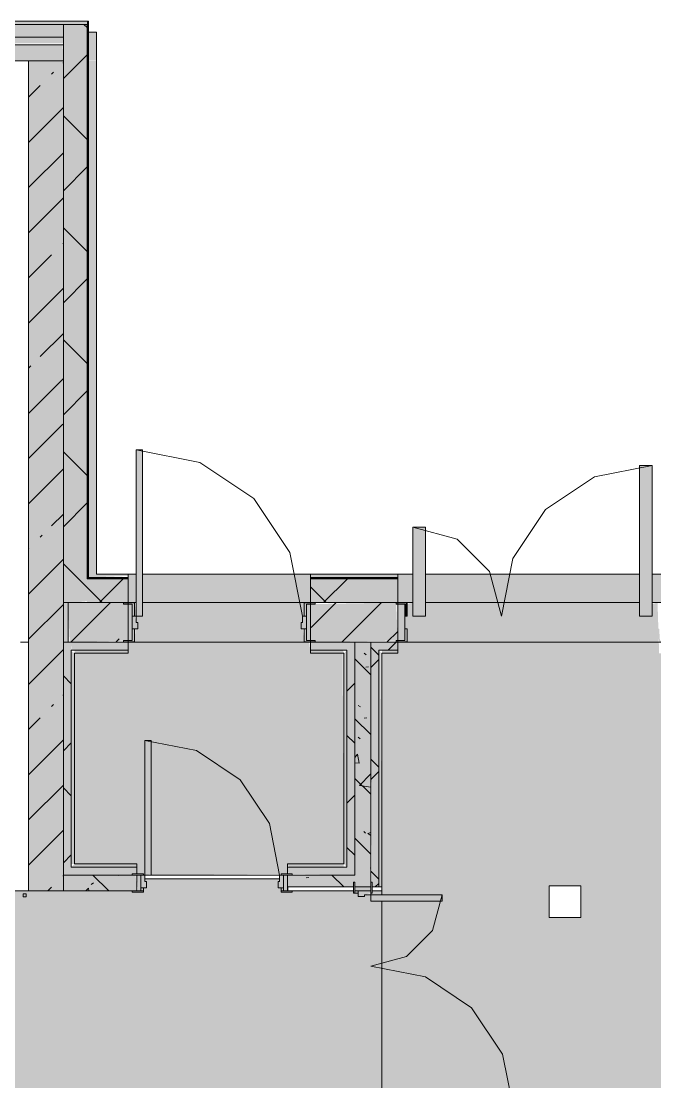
# Model space of a CAD drawing. Header units: millimetres. Extents: x -3817 to 677485, y -22715 to 103890.
# Drawn here: x -481.9 to -450.4, y -19441.2 to -19388.5 of the extents above; entities that cross this region are included whole.
import ezdxf

# ---------------------------------------------------------------- set-up
doc = ezdxf.new("R2010")
doc.units = ezdxf.units.MM
doc.layers.add('PDF _Геометрия', color=7, linetype='Continuous', true_color=0x1d1d1d)
doc.layers.add('PDF _Сплошная заливка', color=7, linetype='Continuous', true_color=0xffffff)

msp = doc.modelspace()

# ---------------------------------------------------------------- hatches: boundary and pattern name
at = {"layer": 'PDF _Сплошная заливка', "transparency": 33554559}
h = msp.add_hatch(color=256, dxfattribs=at)
h.paths.add_polyline_path([(-479.791, -19388.684), (-478.61, -19388.684), (-478.61, -19388.526), (-516.168, -19388.526), (-516.168, -19388.684), (-480.3, -19388.684)], flags=0)
h.paths.add_polyline_path([(-570.306, -19388.684), (-564.198, -19388.684), (-564.198, -19388.526), (-574.748, -19388.526), (-574.748, -19388.684)], flags=0)
h.paths.add_polyline_path([(-540.576, -19388.684), (-540.576, -19388.526), (-547.663, -19388.526), (-547.663, -19388.684), (-545.759, -19388.684)], flags=0)
h.paths.add_polyline_path([(-620.668, -19388.684), (-620.668, -19388.605), (-620.668, -19388.542), (-627.896, -19388.526), (-627.896, -19388.684), (-627.582, -19388.684)], flags=0)
h.paths.add_polyline_path([(-611.217, -19388.684), (-591.283, -19388.684), (-591.283, -19388.526), (-611.755, -19388.605), (-611.755, -19388.684), (-611.503, -19388.684)], flags=0)
h.paths.add_polyline_path([(-701.122, -19388.684), (-694.468, -19388.684), (-694.468, -19388.526), (-701.122, -19388.526)], flags=0)
h.paths.add_polyline_path([(-676.359, -19388.684), (-668.052, -19388.684), (-668.052, -19388.526), (-676.359, -19388.526)], flags=0)
h.paths.add_polyline_path([(-724.743, -19388.684), (-717.657, -19388.684), (-717.657, -19388.526), (-724.743, -19388.526)], flags=0)
h.paths.add_polyline_path([(-748.364, -19388.684), (-741.278, -19388.684), (-741.278, -19388.526), (-748.364, -19388.526)], flags=0)
h.paths.add_polyline_path([(-764.899, -19388.684), (-764.899, -19388.526), (-773.56, -19388.526), (-773.56, -19388.684), (-766.681, -19388.684)], flags=0)
h.paths.add_polyline_path([(-797.969, -19388.684), (-797.969, -19388.526), (-816.866, -19388.526), (-816.866, -19388.684), (-807.592, -19388.684)], flags=0)
h = msp.add_hatch(color=256, dxfattribs=at)
h.paths.add_polyline_path([(-481.917, -19389.314), (-479.791, -19389.314), (-479.791, -19388.684), (-516.168, -19388.684), (-516.168, -19389.314), (-488.483, -19389.314)], flags=0)
h.paths.add_polyline_path([(-570.306, -19389.314), (-564.198, -19389.314), (-564.198, -19388.684), (-574.748, -19388.684), (-574.748, -19389.314)], flags=0)
h.paths.add_polyline_path([(-547.663, -19389.314), (-540.576, -19389.314), (-540.576, -19388.684), (-547.663, -19388.684), (-547.663, -19389.077)], flags=0)
h.paths.add_polyline_path([(-611.217, -19389.314), (-591.283, -19389.297), (-591.283, -19388.684), (-611.755, -19388.684), (-611.755, -19389.314)], flags=0)
h.paths.add_polyline_path([(-620.416, -19389.314), (-620.416, -19388.684), (-627.896, -19388.684), (-627.896, -19389.314), (-623.172, -19389.314)], flags=0)
h.paths.add_polyline_path([(-694.468, -19389.314), (-694.468, -19388.684), (-701.122, -19388.684), (-701.122, -19389.314)], flags=0)
h.paths.add_polyline_path([(-724.743, -19389.314), (-717.657, -19389.314), (-717.657, -19388.684), (-724.743, -19388.684), (-724.743, -19389.077)], flags=0)
h.paths.add_polyline_path([(-668.493, -19389.314), (-668.052, -19389.314), (-668.052, -19388.684), (-676.359, -19388.684), (-676.359, -19389.314)], flags=0)
h.paths.add_polyline_path([(-773.56, -19389.314), (-764.899, -19389.314), (-764.899, -19388.684), (-773.56, -19388.684), (-773.56, -19389.077)], flags=0)
h.paths.add_polyline_path([(-816.866, -19389.314), (-797.969, -19389.314), (-797.969, -19388.684), (-816.866, -19388.684), (-816.866, -19389.077)], flags=0)
h.paths.add_polyline_path([(-748.364, -19389.314), (-741.278, -19389.314), (-741.278, -19388.684), (-748.364, -19388.684), (-748.364, -19389.077)], flags=0)
h = msp.add_hatch(color=256, dxfattribs=at)
h.paths.add_polyline_path([(-464.516, -19442.579), (-464.453, -19442.973), (-463.965, -19442.973), (-464.045, -19442.579), (-464.453, -19442.579)], flags=0)
h.paths.add_polyline_path([(-464.516, -19431.95), (-463.965, -19431.95), (-463.965, -19431.753), (-464.453, -19431.753), (-464.516, -19431.871)], flags=0)
h.paths.add_polyline_path([(-697.46, -19395.219), (-697.523, -19394.983), (-697.618, -19395.022), (-697.618, -19395.219), (-697.523, -19395.219)], flags=0)
h.paths.add_polyline_path([(-623.959, -19409.392), (-624.022, -19408.998), (-624.117, -19408.998), (-624.117, -19409.392), (-624.022, -19409.392)], flags=0)
h.paths.add_polyline_path([(-623.959, -19420.021), (-624.117, -19420.021), (-624.117, -19420.415), (-624.022, -19420.415), (-623.959, -19420.1)], flags=0)
h.paths.add_polyline_path([(-514.987, -19444.981), (-514.953, -19444.351), (-514.79, -19444.351), (-514.79, -19444.194), (-514.593, -19444.131), (-514.593, -19444.036), (-505.302, -19444.036), (-505.302, -19444.131), (-505.105, -19444.194), (-505.105, -19444.351), (-504.83, -19444.351), (-504.987, -19445.044), (-505.302, -19445.044), (-505.302, -19445.138), (-497.349, -19445.138), (-497.349, -19444.981), (-497.034, -19444.981), (-496.956, -19444.351), (-496.838, -19444.351), (-496.838, -19444.194), (-496.641, -19444.131), (-496.641, -19444.036), (-491.917, -19444.036), (-491.917, -19444.131), (-491.72, -19444.194), (-491.72, -19444.351), (-491.444, -19444.351), (-491.602, -19445.044), (-491.917, -19445.044), (-491.917, -19445.138), (-485.145, -19445.138), (-485.145, -19444.981), (-484.83, -19444.981), (-484.751, -19444.351), (-484.633, -19444.351), (-484.633, -19444.194), (-484.437, -19444.131), (-484.437, -19444.036), (-475.067, -19444.036), (-475.067, -19444.131), (-474.87, -19444.194), (-474.87, -19444.351), (-474.594, -19444.351), (-474.752, -19445.044), (-475.067, -19445.044), (-475.067, -19445.138), (-467.114, -19445.138), (-467.114, -19444.981), (-466.799, -19444.981), (-466.721, -19444.351), (-466.603, -19444.351), (-466.603, -19444.194), (-466.406, -19444.131), (-466.406, -19444.036), (-465.303, -19444.036), (-465.303, -19442.776), (-465.146, -19442.776), (-465.146, -19442.501), (-464.516, -19442.579), (-464.516, -19442.264), (-463.965, -19442.264), (-463.965, -19432.265), (-464.516, -19432.265), (-464.516, -19431.95), (-465.146, -19431.871), (-465.146, -19431.753), (-465.303, -19431.753), (-465.366, -19431.753), (-468.849, -19431.753), (-468.849, -19431.596), (-469.115, -19431.556), (-469.046, -19431.153), (-475.739, -19431.153), (-475.739, -19431.596), (-475.936, -19431.596), (-475.936, -19431.753), (-491.523, -19431.753), (-491.577, -19431.659), (-491.72, -19431.596), (-491.72, -19431.438), (-491.995, -19431.438), (-491.838, -19430.745), (-491.523, -19430.745), (-491.523, -19430.651), (-498.294, -19430.651), (-498.294, -19430.808), (-498.609, -19430.808), (-498.688, -19431.438), (-498.806, -19431.438), (-498.806, -19431.596), (-499.003, -19431.659), (-499.003, -19431.911), (-500.735, -19431.911), (-500.735, -19425.297), (-501.601, -19425.297), (-501.601, -19425.202), (-501.995, -19425.139), (-501.916, -19424.509), (-501.798, -19424.509), (-501.798, -19424.352), (-501.601, -19424.289), (-501.601, -19424.194), (-509.081, -19424.194), (-509.081, -19424.289), (-508.884, -19424.352), (-508.884, -19424.509), (-508.609, -19424.509), (-508.766, -19425.202), (-509.081, -19425.202), (-509.081, -19425.297), (-531.128, -19425.297), (-531.143, -19425.202), (-531.325, -19425.139), (-531.325, -19424.982), (-531.6, -19424.982), (-531.443, -19424.289), (-531.128, -19424.289), (-531.128, -19424.194), (-539.08, -19424.194), (-539.08, -19424.352), (-539.395, -19424.352), (-539.474, -19424.982), (-539.592, -19424.982), (-539.592, -19425.139), (-539.789, -19425.202), (-539.789, -19425.297), (-552.428, -19425.297), (-552.428, -19425.202), (-552.625, -19425.139), (-552.625, -19424.982), (-552.9, -19424.982), (-552.821, -19424.352), (-553.136, -19424.284), (-553.136, -19424.194), (-561.089, -19424.194), (-561.089, -19424.289), (-560.695, -19424.352), (-560.774, -19424.982), (-560.892, -19424.982), (-560.892, -19425.139), (-561.089, -19425.202), (-561.089, -19425.297), (-596.007, -19425.297), (-596.007, -19425.202), (-596.204, -19425.139), (-596.204, -19424.982), (-596.48, -19424.982), (-596.401, -19424.352), (-596.716, -19424.352), (-596.716, -19424.194), (-604.668, -19424.194), (-604.652, -19424.289), (-604.275, -19424.352), (-604.354, -19424.982), (-604.472, -19424.982), (-604.472, -19425.139), (-604.668, -19425.202), (-604.668, -19425.297), (-611.125, -19425.297), (-611.125, -19392.384), (-611.755, -19392.384), (-611.786, -19390.479), (-612.054, -19390.416), (-612.054, -19389.825), (-612.464, -19389.825), (-612.385, -19389.196), (-612.7, -19389.196), (-612.7, -19388.526), (-620.117, -19388.605), (-620.117, -19389.196), (-619.786, -19389.196), (-619.786, -19389.825), (-620.117, -19389.825), (-620.18, -19390.479), (-620.408, -19390.495), (-620.424, -19392.384), (-623.014, -19392.384), (-623.014, -19395.376), (-628.053, -19395.376), (-628.053, -19392.487), (-667.973, -19392.487), (-667.973, -19392.384), (-670.454, -19392.384), (-670.454, -19395.396), (-675.493, -19395.396), (-675.493, -19392.384), (-676.504, -19392.384), (-676.504, -19392.526), (-694.39, -19392.526), (-694.39, -19392.384), (-695.728, -19392.384), (-695.728, -19394.983), (-695.823, -19395.022), (-695.886, -19395.14), (-696.831, -19395.219), (-696.831, -19395.298), (-697.46, -19395.219), (-697.46, -19395.534), (-697.618, -19395.534), (-697.618, -19402.463), (-697.523, -19402.463), (-697.46, -19401.912), (-695.823, -19401.99), (-695.823, -19402.463), (-695.728, -19402.463), (-695.728, -19402.699), (-692.539, -19402.699), (-692.539, -19407.266), (-623.014, -19407.266), (-623.014, -19408.998), (-623.109, -19408.998), (-623.172, -19409.195), (-623.329, -19409.195), (-623.349, -19409.465), (-623.959, -19409.392), (-623.959, -19409.707), (-624.117, -19409.707), (-624.048, -19419.706), (-623.959, -19419.706), (-623.959, -19420.021), (-623.329, -19420.1), (-623.329, -19420.218), (-623.172, -19420.218), (-623.109, -19420.415), (-623.014, -19420.415), (-623.014, -19425.297), (-626.951, -19425.297), (-626.951, -19437.186), (-620.14, -19437.186), (-620.118, -19437.28), (-619.747, -19437.343), (-619.747, -19437.501), (-619.471, -19437.501), (-619.629, -19438.194), (-620.14, -19438.194), (-620.14, -19438.288), (-611.991, -19438.288), (-611.991, -19438.131), (-611.676, -19438.131), (-611.597, -19437.501), (-611.479, -19437.501), (-611.479, -19437.343), (-611.086, -19437.28), (-611.086, -19437.186), (-604.865, -19437.186), (-604.816, -19437.28), (-604.668, -19437.343), (-604.668, -19437.501), (-604.393, -19437.501), (-604.55, -19438.194), (-604.865, -19438.194), (-604.865, -19438.288), (-596.913, -19438.288), (-596.913, -19438.131), (-596.598, -19438.131), (-596.519, -19437.501), (-596.401, -19437.501), (-596.401, -19437.343), (-596.204, -19437.28), (-596.204, -19437.186), (-560.498, -19437.186), (-560.494, -19437.28), (-560.302, -19437.343), (-560.302, -19437.501), (-560.026, -19437.501), (-560.105, -19438.131), (-559.79, -19438.131), (-559.79, -19438.288), (-549.79, -19438.288), (-549.79, -19438.131), (-549.475, -19438.131), (-549.396, -19437.501), (-549.278, -19437.501), (-549.278, -19437.343), (-549.089, -19437.28), (-549.089, -19437.186), (-540.342, -19437.186), (-540.342, -19437.28), (-540.145, -19437.343), (-540.145, -19437.501), (-539.869, -19437.501), (-540.027, -19438.194), (-540.342, -19438.194), (-540.342, -19438.288), (-532.389, -19438.288), (-532.389, -19438.131), (-532.074, -19438.131), (-531.995, -19437.501), (-531.877, -19437.501), (-531.877, -19437.343), (-531.68, -19437.28), (-531.68, -19437.186), (-529.161, -19437.186), (-529.161, -19444.036), (-523.254, -19444.036), (-523.254, -19444.131), (-523.057, -19444.194), (-523.057, -19444.351), (-522.782, -19444.351), (-522.939, -19445.044), (-523.254, -19445.044), (-523.254, -19445.138), (-515.302, -19445.138), (-515.302, -19444.981), (-515.065, -19444.981)], flags=0)
h.paths.add_polyline_path([(-514.908, -19445.138), (-514.593, -19445.138), (-514.593, -19445.044), (-514.987, -19444.981), (-514.987, -19445.138)], flags=0)
h.paths.add_polyline_path([(-484.594, -19445.138), (-484.437, -19445.138), (-484.5, -19445.044), (-484.83, -19444.981), (-484.751, -19445.138), (-484.633, -19445.138)], flags=0)
h.paths.add_polyline_path([(-496.739, -19445.138), (-496.641, -19445.138), (-496.665, -19445.044), (-497.034, -19444.981), (-496.956, -19445.138), (-496.838, -19445.138)], flags=0)
h.paths.add_polyline_path([(-466.67, -19445.138), (-466.406, -19445.138), (-466.406, -19445.044), (-466.799, -19444.981), (-466.721, -19445.138)], flags=0)
h.paths.add_polyline_path([(-532.074, -19438.288), (-531.68, -19438.288), (-531.68, -19438.194), (-532.074, -19438.131)], flags=0)
h.paths.add_polyline_path([(-560.444, -19438.288), (-560.105, -19438.25), (-560.183, -19438.194), (-560.498, -19438.194), (-560.498, -19438.288)], flags=0)
h.paths.add_polyline_path([(-549.475, -19438.288), (-549.089, -19438.288), (-549.089, -19438.194), (-549.475, -19438.131)], flags=0)
h.paths.add_polyline_path([(-596.598, -19438.288), (-596.204, -19438.288), (-596.221, -19438.194), (-596.598, -19438.238)], flags=0)
h.paths.add_polyline_path([(-611.086, -19438.288), (-611.125, -19438.194), (-611.676, -19438.216), (-611.676, -19438.288), (-611.125, -19438.288)], flags=0)
h.paths.add_polyline_path([(-501.995, -19431.832), (-502.31, -19431.832), (-502.31, -19425.139), (-501.995, -19425.139), (-501.995, -19430.912)], flags=0)
h.paths.add_polyline_path([(-498.688, -19430.808), (-498.609, -19430.808), (-498.609, -19430.651), (-499.003, -19430.651), (-499.003, -19430.745), (-498.688, -19430.745)], flags=0)
h.paths.add_polyline_path([(-539.395, -19424.352), (-539.474, -19424.194), (-539.789, -19424.194), (-539.789, -19424.289), (-539.474, -19424.352)], flags=0)
h.paths.add_polyline_path([(-552.821, -19424.352), (-552.428, -19424.289), (-552.428, -19424.194), (-552.821, -19424.244)], flags=0)
h.paths.add_polyline_path([(-596.401, -19424.352), (-596.007, -19424.289), (-596.007, -19424.194), (-596.401, -19424.194)], flags=0)
h.paths.add_polyline_path([(-612.385, -19389.196), (-612.054, -19389.196), (-611.991, -19388.542), (-612.385, -19388.605), (-612.385, -19389.077)], flags=0)
for points in [[(-479.24, -19417.423), (-478.61, -19417.36), (-478.61, -19388.684), (-479.791, -19388.684), (-479.791, -19417.423), (-479.555, -19417.423)], [(-479.791, -19431.753), (-479.791, -19390.495), (-481.523, -19390.495), (-481.523, -19431.753), (-480.3, -19431.753)], [(-478.547, -19416.006), (-478.138, -19416.006), (-478.138, -19390.495), (-478.547, -19390.508), (-478.547, -19411.925)], [(-479.397, -19430.572), (-479.397, -19419.391), (-479.791, -19419.391), (-479.791, -19430.572), (-479.4, -19430.572)], [(-465.697, -19430.966), (-465.303, -19430.966), (-465.303, -19419.391), (-465.697, -19419.391), (-465.697, -19430.932)], [(-464.516, -19430.966), (-464.516, -19419.391), (-465.303, -19419.391), (-465.303, -19430.966), (-464.748, -19430.966)], [(-479.24, -19430.415), (-479.241, -19419.941), (-479.397, -19419.839), (-479.397, -19430.415), (-479.264, -19430.415)]]:
    msp.add_hatch(color=256, dxfattribs=at).paths.add_polyline_path(points)
h = msp.add_hatch(color=256, dxfattribs=at)
h.paths.add_polyline_path([(-516.168, -19389.707), (-479.791, -19389.629), (-479.791, -19389.314), (-516.168, -19389.314), (-516.168, -19389.629)], flags=0)
h.paths.add_polyline_path([(-544.513, -19389.707), (-540.576, -19389.629), (-540.576, -19389.314), (-547.663, -19389.314), (-547.663, -19389.707), (-545.759, -19389.707)], flags=0)
h.paths.add_polyline_path([(-591.283, -19389.707), (-591.283, -19389.314), (-611.755, -19389.314), (-611.755, -19389.707), (-594.853, -19389.707)], flags=0)
h.paths.add_polyline_path([(-620.416, -19389.707), (-620.416, -19389.314), (-627.896, -19389.314), (-627.896, -19389.707), (-623.172, -19389.707)], flags=0)
h.paths.add_polyline_path([(-574.748, -19389.707), (-564.198, -19389.629), (-564.198, -19389.314), (-574.748, -19389.314), (-574.748, -19389.629)], flags=0)
h.paths.add_polyline_path([(-668.052, -19389.707), (-668.052, -19389.314), (-676.359, -19389.314), (-676.28, -19389.707), (-668.493, -19389.707)], flags=0)
h.paths.add_polyline_path([(-701.122, -19389.707), (-694.468, -19389.629), (-694.468, -19389.314), (-701.122, -19389.314), (-701.122, -19389.66)], flags=0)
h.paths.add_polyline_path([(-773.56, -19389.707), (-764.899, -19389.629), (-764.899, -19389.314), (-773.56, -19389.314), (-773.56, -19389.629)], flags=0)
h.paths.add_polyline_path([(-722.381, -19389.707), (-717.657, -19389.629), (-717.657, -19389.314), (-724.743, -19389.314), (-724.743, -19389.707)], flags=0)
h.paths.add_polyline_path([(-748.364, -19389.707), (-741.278, -19389.629), (-741.278, -19389.314), (-748.364, -19389.314), (-748.364, -19389.629)], flags=0)
h.paths.add_polyline_path([(-812.141, -19389.707), (-797.969, -19389.629), (-797.969, -19389.314), (-816.866, -19389.314), (-816.866, -19389.707), (-815.774, -19389.707)], flags=0)
h = msp.add_hatch(color=256, dxfattribs=at)
h.paths.add_polyline_path([(-479.791, -19390.495), (-479.827, -19389.707), (-516.168, -19389.722), (-516.168, -19390.495), (-480.3, -19390.495)], flags=0)
h.paths.add_polyline_path([(-812.141, -19390.495), (-797.969, -19390.495), (-797.969, -19389.707), (-816.866, -19389.707), (-816.866, -19390.495), (-815.774, -19390.495)], flags=0)
h.paths.add_polyline_path([(-627.582, -19390.495), (-620.416, -19390.416), (-620.416, -19389.707), (-627.896, -19389.707), (-627.896, -19390.495)], flags=0)
h.paths.add_polyline_path([(-773.56, -19390.495), (-764.899, -19390.495), (-764.899, -19389.707), (-773.56, -19389.707), (-773.56, -19390.182)], flags=0)
h.paths.add_polyline_path([(-744.112, -19390.495), (-741.278, -19390.495), (-741.278, -19389.707), (-748.364, -19389.707), (-748.364, -19390.495)], flags=0)
h.paths.add_polyline_path([(-724.743, -19390.495), (-717.657, -19390.495), (-717.657, -19389.707), (-724.743, -19389.707), (-724.743, -19390.18)], flags=0)
h.paths.add_polyline_path([(-694.468, -19390.495), (-694.468, -19389.707), (-701.122, -19389.707), (-701.122, -19390.495), (-697.46, -19390.495)], flags=0)
h.paths.add_polyline_path([(-544.513, -19390.495), (-540.576, -19390.495), (-540.576, -19389.707), (-547.663, -19389.766), (-547.663, -19390.495), (-545.759, -19390.495)], flags=0)
h.paths.add_polyline_path([(-676.28, -19390.495), (-668.052, -19390.495), (-668.052, -19389.707), (-676.359, -19389.707), (-676.359, -19390.495)], flags=0)
h.paths.add_polyline_path([(-569.788, -19390.495), (-564.198, -19390.495), (-564.198, -19389.707), (-574.748, -19389.707), (-574.748, -19390.495), (-570.306, -19390.495)], flags=0)
h.paths.add_polyline_path([(-594.853, -19390.495), (-591.283, -19390.495), (-591.283, -19389.707), (-611.755, -19389.707), (-611.755, -19390.416), (-595.22, -19390.495)], flags=0)
at = {"layer": 'PDF _Сплошная заливка', "true_color": 0xe2e2e2, "transparency": 33554559}
for points in [[(-476.169, -19418.092), (-475.854, -19418.092), (-475.854, -19409.825), (-476.169, -19409.825), (-476.169, -19417.532)], [(-475.739, -19430.966), (-475.424, -19430.921), (-475.424, -19424.273), (-475.739, -19424.273), (-475.739, -19430.944)], [(-463.936, -19432.265), (-460.973, -19432.265), (-460.973, -19431.95), (-464.516, -19431.95), (-464.516, -19432.265), (-463.965, -19432.265)]]:
    msp.add_hatch(color=254, dxfattribs=at).paths.add_polyline_path(points)
at = {"layer": 'PDF _Сплошная заливка', "transparency": 33554559}
h = msp.add_hatch(color=256, dxfattribs=at)
h.paths.add_polyline_path([(-478.547, -19416.179), (-476.563, -19416.099), (-476.563, -19416.006), (-478.547, -19416.006), (-478.547, -19416.099)], flags=0)
h.paths.add_polyline_path([(-463.707, -19416.179), (-463.177, -19416.179), (-463.177, -19416.006), (-467.508, -19416.006), (-467.508, -19416.179), (-463.936, -19416.179)], flags=0)
h.paths.add_polyline_path([(-448.41, -19416.179), (-448.217, -19416.099), (-448.217, -19416.006), (-449.792, -19416.006), (-449.792, -19416.179)], flags=0)
h = msp.add_hatch(color=256, dxfattribs=at)
h.paths.add_polyline_path([(-475.854, -19417.423), (-467.508, -19417.423), (-467.508, -19416.006), (-475.854, -19416.006), (-475.854, -19416.557)], flags=0)
h.paths.add_polyline_path([(-476.209, -19417.423), (-476.169, -19417.423), (-476.169, -19416.006), (-476.563, -19416.006), (-476.563, -19417.423)], flags=0)
h = msp.add_hatch(color=256, dxfattribs=at)
h.paths.add_polyline_path([(-455.754, -19417.423), (-451.17, -19417.423), (-451.17, -19416.006), (-461.8, -19416.006), (-461.8, -19417.423)], flags=0)
h.paths.add_polyline_path([(-462.429, -19417.423), (-462.429, -19416.006), (-463.177, -19416.006), (-463.177, -19417.423)], flags=0)
h.paths.add_polyline_path([(-449.792, -19417.423), (-449.792, -19416.006), (-450.54, -19416.006), (-450.54, -19417.423), (-450.186, -19417.423)], flags=0)
h = msp.add_hatch(color=256, dxfattribs=at)
h.paths.add_polyline_path([(-449.792, -19417.423), (-447.981, -19417.423), (-448.044, -19416.242), (-449.792, -19416.242), (-449.792, -19417.346)], flags=0)
h.paths.add_polyline_path([(-478.556, -19417.423), (-476.563, -19417.423), (-476.563, -19416.242), (-478.61, -19416.242), (-478.61, -19417.423)], flags=0)
h.paths.add_polyline_path([(-467.508, -19417.423), (-463.177, -19417.423), (-463.177, -19416.242), (-467.508, -19416.242), (-467.508, -19416.557)], flags=0)
h = msp.add_hatch(color=256, dxfattribs=at)
h.paths.add_polyline_path([(-446.8, -19419.391), (-446.8, -19417.423), (-449.792, -19417.502), (-449.713, -19419.391), (-447.571, -19419.391)], flags=0)
h.paths.add_polyline_path([(-479.24, -19419.391), (-476.563, -19419.313), (-476.563, -19417.473), (-476.799, -19417.423), (-479.555, -19417.423), (-479.476, -19419.391), (-479.397, -19419.391)], flags=0)
h.paths.add_polyline_path([(-467.272, -19419.391), (-463.177, -19419.313), (-463.256, -19417.423), (-467.508, -19417.502), (-467.508, -19419.341), (-467.508, -19419.391)], flags=0)
h = msp.add_hatch(color=256, dxfattribs=at)
h.paths.add_polyline_path([(-472.118, -19419.942), (-467.508, -19419.942), (-467.574, -19419.376), (-467.823, -19419.313), (-467.902, -19418.722), (-467.98, -19418.722), (-467.823, -19418.092), (-467.823, -19417.439), (-475.854, -19417.423), (-475.854, -19418.092), (-476.169, -19418.092), (-476.248, -19419.376), (-476.563, -19419.391), (-476.563, -19419.942), (-476.209, -19419.942)], flags=0)
h.paths.add_polyline_path([(-467.508, -19419.341), (-467.508, -19419.313), (-467.705, -19419.313)], flags=0)
h.paths.add_polyline_path([(-476.209, -19418.092), (-476.169, -19418.092), (-476.248, -19417.423), (-476.248, -19417.502), (-476.248, -19418.092)], flags=0)
at = {"layer": 'PDF _Сплошная заливка', "true_color": 0xfbfbfb, "transparency": 33554559}
for points in [[(-476.563, -19419.313), (-476.366, -19419.313), (-476.366, -19417.502), (-476.563, -19417.502), (-476.563, -19418.186)], [(-467.705, -19419.313), (-467.508, -19419.313), (-467.508, -19417.502), (-467.705, -19417.502), (-467.705, -19418.186)], [(-468.849, -19431.753), (-468.652, -19431.753), (-468.652, -19430.966), (-468.849, -19430.974), (-468.849, -19431.556)], [(-464.516, -19431.753), (-464.516, -19431.556), (-465.303, -19431.556), (-465.303, -19431.753), (-464.523, -19431.753)]]:
    msp.add_hatch(color=7, dxfattribs=at).paths.add_polyline_path(points)
at = {"layer": 'PDF _Сплошная заливка', "true_color": 0xe2e2e2, "transparency": 33554559}
h = msp.add_hatch(color=254, dxfattribs=at)
h.paths.add_polyline_path([(-476.366, -19418.092), (-476.248, -19418.092), (-476.248, -19417.439), (-476.366, -19417.502), (-476.366, -19417.6)], flags=0)
h.paths.add_polyline_path([(-467.705, -19418.092), (-467.705, -19417.502), (-467.823, -19417.439), (-467.823, -19418.092)], flags=0)
at = {"layer": 'PDF _Сплошная заливка', "transparency": 33554559}
h = msp.add_hatch(color=256, dxfattribs=at)
h.paths.add_polyline_path([(-447.351, -19451.359), (-447.351, -19424.745), (-449.004, -19424.716), (-449.004, -19419.946), (-450.186, -19419.942), (-450.265, -19417.423), (-450.54, -19417.502), (-450.54, -19418.092), (-451.17, -19418.092), (-451.17, -19417.423), (-461.8, -19417.423), (-461.8, -19418.092), (-462.429, -19418.092), (-462.429, -19417.423), (-462.705, -19417.502), (-462.705, -19418.092), (-462.823, -19418.092), (-462.823, -19418.722), (-462.705, -19418.722), (-462.705, -19419.376), (-463.177, -19419.391), (-463.252, -19419.942), (-463.965, -19419.942), (-463.936, -19431.95), (-460.973, -19431.95), (-460.973, -19432.265), (-463.965, -19432.265), (-463.936, -19442.264), (-457.43, -19442.264), (-457.43, -19442.579), (-463.965, -19442.579), (-463.936, -19451.359), (-457.43, -19451.359)], flags=0)
h.paths.add_polyline_path([(-455.651, -19433.075), (-455.651, -19431.501), (-454.076, -19431.501), (-454.076, -19433.075)], flags=0)
at = {"layer": 'PDF _Сплошная заливка', "true_color": 0xe2e2e2, "transparency": 33554559}
h = msp.add_hatch(color=254, dxfattribs=at)
h.paths.add_polyline_path([(-467.902, -19418.722), (-467.705, -19418.722), (-467.705, -19418.092), (-467.902, -19418.092), (-467.98, -19418.722)], flags=0)
h.paths.add_polyline_path([(-476.366, -19418.722), (-476.09, -19418.722), (-476.248, -19418.092), (-476.366, -19418.092), (-476.366, -19418.186)], flags=0)
h = msp.add_hatch(color=254, dxfattribs=at)
h.paths.add_polyline_path([(-467.705, -19419.376), (-467.705, -19419.313), (-467.705, -19418.722), (-467.823, -19418.722), (-467.823, -19419.376)], flags=0)
h.paths.add_polyline_path([(-476.456, -19419.376), (-476.248, -19419.345), (-476.248, -19418.722), (-476.366, -19418.722), (-476.366, -19419.313), (-476.563, -19419.376)], flags=0)
h = msp.add_hatch(color=254, dxfattribs=at)
h.paths.add_polyline_path([(-449.713, -19419.376), (-450.146, -19419.313), (-450.186, -19418.722), (-450.265, -19418.722), (-450.186, -19419.376), (-449.792, -19419.376)], flags=0)
h.paths.add_polyline_path([(-462.705, -19419.376), (-462.705, -19418.722), (-462.823, -19418.722), (-462.823, -19419.313), (-462.823, -19419.376)], flags=0)
at = {"layer": 'PDF _Сплошная заливка', "transparency": 33554559}
h = msp.add_hatch(color=256, dxfattribs=at)
h.paths.add_polyline_path([(-465.697, -19419.785), (-465.697, -19419.391), (-467.508, -19419.391), (-467.508, -19419.785), (-465.855, -19419.785)], flags=0)
h.paths.add_polyline_path([(-478.547, -19419.785), (-476.563, -19419.785), (-476.563, -19419.391), (-479.397, -19419.391), (-479.378, -19419.785), (-479.177, -19419.785)], flags=0)
h = msp.add_hatch(color=256, dxfattribs=at)
h.paths.add_polyline_path([(-477.901, -19419.942), (-476.563, -19419.942), (-476.568, -19419.785), (-479.24, -19419.785), (-479.233, -19419.942), (-478.547, -19419.942)], flags=0)
h.paths.add_polyline_path([(-465.855, -19419.942), (-465.898, -19419.785), (-467.508, -19419.785), (-467.508, -19419.942), (-465.916, -19419.942)], flags=0)
h = msp.add_hatch(color=256, dxfattribs=at)
h.paths.add_polyline_path([(-464.122, -19451.91), (-464.122, -19442.973), (-464.453, -19442.973), (-464.516, -19451.91)], flags=0)
h.paths.add_polyline_path([(-464.453, -19431.556), (-464.122, -19431.556), (-464.122, -19419.391), (-464.516, -19419.391), (-464.453, -19431.32)], flags=0)
h = msp.add_hatch(color=256, dxfattribs=at)
h.paths.add_polyline_path([(-449.196, -19419.785), (-449.004, -19419.785), (-449.004, -19419.391), (-449.792, -19419.391), (-449.792, -19419.785)], flags=0)
h.paths.add_polyline_path([(-464.065, -19419.785), (-463.177, -19419.785), (-463.177, -19419.391), (-464.122, -19419.391), (-464.122, -19419.785)], flags=0)
h = msp.add_hatch(color=256, dxfattribs=at)
h.paths.add_polyline_path([(-464.122, -19451.516), (-463.965, -19451.359), (-463.965, -19442.973), (-464.122, -19442.973), (-464.122, -19451.359)], flags=0)
h.paths.add_polyline_path([(-463.965, -19431.556), (-464.028, -19419.88), (-464.122, -19419.785), (-464.122, -19431.556)], flags=0)
h = msp.add_hatch(color=256, dxfattribs=at)
h.paths.add_polyline_path([(-449.004, -19419.942), (-449.004, -19419.785), (-449.792, -19419.785), (-449.792, -19419.942), (-449.162, -19419.942)], flags=0)
h.paths.add_polyline_path([(-463.965, -19419.942), (-463.177, -19419.942), (-463.231, -19419.785), (-463.965, -19419.785)], flags=0)
h = msp.add_hatch(color=256, dxfattribs=at)
h.paths.add_polyline_path([(-475.739, -19430.974), (-468.652, -19430.903), (-468.652, -19430.415), (-465.855, -19430.415), (-465.916, -19419.942), (-479.24, -19419.942), (-479.24, -19430.415), (-476.132, -19430.415), (-476.112, -19430.903), (-475.739, -19430.966)], flags=0)
h.paths.add_polyline_path([(-475.424, -19430.966), (-475.739, -19430.944), (-475.739, -19424.273), (-475.424, -19424.273), (-475.424, -19430.921)], flags=0)
h = msp.add_hatch(color=256, dxfattribs=at)
h.paths.add_polyline_path([(-476.369, -19430.966), (-476.369, -19430.903), (-476.132, -19430.903), (-476.132, -19430.572), (-479.791, -19430.572), (-479.791, -19430.966), (-476.563, -19430.966)], flags=0)
h.paths.add_polyline_path([(-465.855, -19430.966), (-465.697, -19430.966), (-465.697, -19430.572), (-468.652, -19430.572), (-468.61, -19430.903), (-465.943, -19430.966)], flags=0)
h = msp.add_hatch(color=256, dxfattribs=at)
h.paths.add_polyline_path([(-476.563, -19430.572), (-476.132, -19430.572), (-476.132, -19430.415), (-479.264, -19430.439), (-479.397, -19430.572), (-476.701, -19430.572)], flags=0)
h.paths.add_polyline_path([(-465.895, -19430.572), (-465.855, -19430.572), (-465.875, -19430.415), (-468.652, -19430.415), (-468.579, -19430.572), (-467.095, -19430.572)], flags=0)
h = msp.add_hatch(color=256, dxfattribs=at)
h.paths.add_polyline_path([(-479.087, -19431.753), (-476.132, -19431.753), (-476.201, -19430.966), (-479.791, -19430.966), (-479.791, -19431.753), (-479.24, -19431.753)], flags=0)
h.paths.add_polyline_path([(-465.527, -19431.556), (-465.366, -19431.556), (-465.303, -19431.556), (-464.516, -19431.556), (-464.516, -19430.966), (-468.652, -19430.974), (-468.645, -19431.556), (-465.697, -19431.556)], flags=0)
at = {"layer": 'PDF _Сплошная заливка', "true_color": 0xe2e2e2, "transparency": 33554559}
h = msp.add_hatch(color=254, dxfattribs=at)
h.paths.add_polyline_path([(-469.125, -19431.596), (-468.849, -19431.556), (-468.849, -19430.966), (-469.046, -19430.974), (-469.115, -19431.556)], flags=0)
h.paths.add_polyline_path([(-475.739, -19431.596), (-475.66, -19431.596), (-475.739, -19430.966), (-475.936, -19430.974), (-475.936, -19431.596)], flags=0)
h = msp.add_hatch(color=254, dxfattribs=at)
h.paths.add_polyline_path([(-464.516, -19442.776), (-464.516, -19442.579), (-465.146, -19442.579), (-465.146, -19442.776)], flags=0)
h.paths.add_polyline_path([(-465.146, -19432.029), (-464.516, -19431.871), (-464.516, -19431.753), (-465.146, -19431.753), (-465.146, -19431.95)], flags=0)

# ---------------------------------------------------------------- linework, layer by layer
at = {"layer": 'PDF _Геометрия', "color": 7, "lineweight": 9}
for points in [[(-478.61, -19417.423), (-478.547, -19417.423), (-476.563, -19417.423), (-476.563, -19416.179), (-478.547, -19416.179), (-478.547, -19388.526), (-478.586, -19388.526), (-479.791, -19388.526), (-516.168, -19388.526)], [(-479.791, -19389.314), (-479.791, -19388.684), (-516.168, -19388.684)], [(-479.791, -19388.684), (-478.61, -19388.684), (-478.586, -19388.684), (-478.586, -19388.526), (-478.586, -19388.684), (-478.586, -19416.218), (-478.547, -19416.218), (-476.563, -19416.218)], [(-478.61, -19388.841), (-478.768, -19388.684)], [(-476.563, -19416.242), (-478.547, -19416.242), (-478.586, -19416.242), (-478.61, -19416.242), (-478.61, -19388.684)], [(-416.093, -19420.021), (-416.093, -19406.636), (-414.124, -19406.636), (-414.124, -19390.495), (-414.124, -19388.684), (-414.124, -19388.526), (-448.005, -19388.526), (-448.044, -19388.526), (-448.044, -19390.495), (-448.044, -19416.179), (-449.792, -19416.179), (-449.792, -19417.423), (-450.54, -19417.423), (-449.792, -19417.423), (-448.044, -19417.423), (-449.792, -19417.423), (-449.792, -19419.391), (-449.004, -19419.391), (-449.792, -19419.391)], [(-448.217, -19416.099), (-448.217, -19389.077), (-448.217, -19416.006), (-450.54, -19416.006), (-449.792, -19416.006), (-448.217, -19416.006)], [(-479.791, -19389.707), (-479.791, -19389.314), (-516.168, -19389.314)], [(-479.791, -19390.495), (-479.791, -19389.707), (-516.168, -19389.707)], [(-479.791, -19391.382), (-478.61, -19390.201)], [(-513.806, -19390.495), (-479.791, -19390.495), (-479.791, -19417.423), (-478.61, -19417.423), (-478.547, -19417.423), (-479.555, -19417.423), (-479.555, -19419.391), (-479.24, -19419.391), (-476.563, -19419.391), (-467.508, -19419.391), (-467.508, -19419.942), (-465.855, -19419.942), (-465.855, -19430.415), (-468.652, -19430.415), (-468.652, -19430.903)], [(-481.523, -19394.117), (-481.523, -19390.495), (-481.523, -19394.313)], [(-476.132, -19430.903), (-476.132, -19430.415), (-479.24, -19430.415), (-479.24, -19419.942), (-476.563, -19419.942), (-476.563, -19419.391), (-479.24, -19419.391), (-479.397, -19419.391), (-479.791, -19419.391), (-479.791, -19430.415), (-479.791, -19430.572), (-479.791, -19430.966), (-479.791, -19390.495), (-481.523, -19390.495), (-481.523, -19431.753), (-479.791, -19431.753), (-476.369, -19431.753)], [(-479.817, -19390.599), (-479.791, -19390.573)], [(-478.138, -19390.495), (-478.138, -19416.006), (-478.138, -19390.495)], [(-480.378, -19391.161), (-480.285, -19391.067)], [(-481.523, -19392.306), (-480.94, -19391.722)], [(-481.523, -19394.551), (-479.791, -19392.818)], [(-478.61, -19394.409), (-479.791, -19393.228)], [(-481.501, -19396.773), (-479.791, -19395.063)], [(-479.791, -19396.95), (-478.61, -19395.769)], [(-481.523, -19400.416), (-481.523, -19396.479)], [(-481.523, -19396.676), (-481.523, -19400.612)], [(-481.523, -19399.041), (-479.791, -19397.308)], [(-478.61, -19399.977), (-479.791, -19398.795)], [(-479.817, -19399.579), (-479.791, -19399.553)], [(-481.523, -19401.286), (-480.378, -19400.141)], [(-479.791, -19402.518), (-478.61, -19401.337)], [(-481.523, -19403.53), (-479.791, -19401.798)], [(-481.523, -19406.715), (-481.523, -19402.778)], [(-481.523, -19402.975), (-481.523, -19406.911)], [(-480.94, -19405.192), (-479.791, -19404.043)], [(-478.61, -19405.544), (-479.791, -19404.363)], [(-481.501, -19405.753), (-481.407, -19405.66)], [(-481.523, -19408.02), (-479.791, -19406.288)], [(-479.791, -19408.085), (-478.61, -19406.904)], [(-481.523, -19410.265), (-479.817, -19408.559)], [(-481.523, -19413.014), (-481.523, -19409.077)], [(-481.523, -19409.274), (-481.523, -19413.21)], [(-478.61, -19411.112), (-479.791, -19409.931)], [(-481.523, -19412.51), (-479.791, -19410.778)], [(-479.791, -19413.653), (-478.61, -19412.472)], [(-480.378, -19413.611), (-479.791, -19413.023)], [(-480.94, -19414.172), (-480.846, -19414.078)], [(-481.523, -19414.755), (-481.501, -19414.733)], [(-481.523, -19417), (-479.791, -19415.268)], [(-481.523, -19419.313), (-481.523, -19415.376)], [(-481.523, -19415.573), (-481.523, -19419.391)], [(-477.866, -19417.423), (-478.61, -19416.679), (-479.791, -19415.498)], [(-476.563, -19417.423), (-476.563, -19416.006), (-476.563, -19417.423), (-476.209, -19417.423), (-476.563, -19417.423), (-478.547, -19417.423)], [(-478.138, -19416.006), (-476.563, -19416.006), (-476.169, -19416.006)], [(-465.303, -19419.391), (-464.516, -19419.391), (-464.516, -19431.32), (-464.516, -19430.966), (-464.516, -19419.391), (-463.965, -19419.391), (-463.177, -19419.391), (-463.177, -19417.423), (-467.508, -19417.423), (-475.854, -19417.423), (-467.508, -19417.423), (-467.508, -19416.006), (-467.508, -19417.423)], [(-475.854, -19416.006), (-467.508, -19416.006), (-463.177, -19416.006), (-462.429, -19416.006), (-472.118, -19416.006)], [(-477.994, -19417.423), (-476.812, -19416.242)], [(-467.508, -19416.218), (-463.177, -19416.218)], [(-467.508, -19416.242), (-463.177, -19416.242)], [(-466.858, -19417.423), (-465.677, -19416.242)], [(-466.731, -19417.423), (-467.508, -19416.646)], [(-481.523, -19419.245), (-479.791, -19417.513)], [(-479.791, -19417.423), (-479.791, -19419.391)], [(-479.424, -19419.391), (-477.456, -19417.423)], [(-476.563, -19419.341), (-476.563, -19417.473)], [(-467.508, -19417.473), (-467.508, -19419.341)], [(-467.47, -19418.662), (-466.231, -19417.423)], [(-465.954, -19419.391), (-463.986, -19417.423)], [(-477.179, -19419.391), (-477.011, -19419.223)], [(-463.709, -19419.391), (-463.177, -19418.859)], [(-481.523, -19421.49), (-479.791, -19419.758)], [(-476.563, -19419.785), (-479.24, -19419.785), (-479.397, -19419.785), (-479.397, -19430.415), (-479.397, -19430.572), (-476.132, -19430.572)], [(-468.652, -19430.572), (-465.855, -19430.572), (-465.697, -19430.572), (-465.697, -19419.785), (-465.855, -19419.785), (-467.508, -19419.785)], [(-464.516, -19419.391), (-464.122, -19419.391), (-463.965, -19419.391), (-463.177, -19419.391), (-449.792, -19419.391), (-449.792, -19419.942), (-449.004, -19419.942), (-449.004, -19424.745), (-448.611, -19424.745), (-448.453, -19424.745), (-447.351, -19424.745), (-447.351, -19451.359), (-463.965, -19451.359), (-463.965, -19442.973), (-464.453, -19442.973)], [(-464.122, -19420.032), (-464.516, -19419.638)], [(-464.453, -19431.556), (-463.965, -19431.556), (-463.965, -19419.942), (-463.177, -19419.942), (-463.177, -19419.391)], [(-464.122, -19431.556), (-464.122, -19419.785), (-463.965, -19419.785), (-463.177, -19419.785)], [(-463.653, -19419.785), (-463.259, -19419.391)], [(-464.516, -19420.648), (-464.122, -19420.254)], [(-479.397, -19421.459), (-479.791, -19421.066)], [(-481.523, -19425.612), (-481.523, -19421.675)], [(-465.697, -19421.829), (-465.303, -19421.435)], [(-479.817, -19422.029), (-479.791, -19422.003)], [(-480.378, -19422.59), (-480.285, -19422.497)], [(-481.523, -19423.735), (-480.94, -19423.152)], [(-481.523, -19425.98), (-479.791, -19424.248)], [(-479.791, -19424.788), (-479.397, -19424.394)], [(-465.303, -19424.418), (-465.697, -19424.025)], [(-464.122, -19425.599), (-464.516, -19425.206)], [(-464.516, -19426.216), (-464.122, -19425.822)], [(-481.501, -19428.203), (-479.791, -19426.493)], [(-479.397, -19427.027), (-479.791, -19426.633)], [(-465.697, -19427.397), (-465.303, -19427.003)], [(-481.523, -19431.596), (-481.523, -19427.974)], [(-481.523, -19430.47), (-479.791, -19428.738)], [(-465.303, -19429.986), (-465.697, -19429.592)], [(-479.791, -19430.356), (-479.397, -19429.962)], [(-464.122, -19431.167), (-464.516, -19430.773)], [(-479.817, -19431.009), (-479.791, -19430.983)], [(-479.791, -19430.966), (-476.369, -19430.966), (-479.791, -19430.966), (-479.791, -19431.753)], [(-476.132, -19431.753), (-476.132, -19430.966)], [(-468.652, -19430.966), (-468.652, -19431.556), (-465.366, -19431.556)], [(-464.289, -19431.556), (-464.122, -19431.389)], [(-480.561, -19431.753), (-480.378, -19431.57)], [(-465.303, -19431.556), (-464.516, -19431.556)]]:
    msp.add_lwpolyline(points, dxfattribs=at)
for points in [[(-478.138, -19389.077), (-478.547, -19389.077), (-478.138, -19389.077), (-478.138, -19390.495)], [(-463.177, -19416.006), (-463.177, -19417.423)], [(-451.17, -19416.006), (-461.8, -19416.006)], [(-463.177, -19417.423), (-467.508, -19417.423), (-467.508, -19416.179), (-463.177, -19416.179), (-463.177, -19417.423), (-462.429, -19417.423)], [(-461.8, -19417.423), (-451.17, -19417.423)], [(-465.855, -19419.391), (-467.508, -19419.391), (-465.855, -19419.391), (-465.303, -19419.391), (-465.303, -19430.966), (-465.855, -19430.966), (-468.416, -19430.966), (-465.855, -19430.966), (-465.697, -19430.966), (-465.303, -19430.966), (-465.303, -19419.391), (-465.697, -19419.391)], [(-481.791, -19432.052), (-481.634, -19432.052), (-481.634, -19431.895), (-481.791, -19431.895)]]:
    msp.add_lwpolyline(points, close=True, dxfattribs=at)
at = {"layer": 'PDF _Геометрия', "color": 253, "lineweight": 9, "true_color": 0xaaaaaa}
for points in [[(-476.169, -19409.825), (-476.169, -19418.092), (-475.854, -19418.092), (-475.854, -19409.825)], [(-450.54, -19410.612), (-451.17, -19410.612), (-451.17, -19418.092), (-450.54, -19418.092)], [(-462.429, -19413.683), (-462.429, -19418.092), (-461.8, -19418.092), (-461.8, -19413.683)], [(-481.523, -19419.391), (-481.523, -19417.423)], [(-476.799, -19417.502), (-476.366, -19417.502), (-476.366, -19418.092), (-476.248, -19418.092), (-476.248, -19417.439), (-476.799, -19417.439)], [(-476.366, -19419.313), (-476.366, -19417.502), (-476.563, -19417.502), (-476.563, -19419.313)], [(-467.272, -19417.502), (-467.272, -19417.439), (-467.823, -19417.439), (-467.823, -19418.092), (-467.705, -19418.092), (-467.705, -19417.502)], [(-467.705, -19419.313), (-467.508, -19419.313), (-467.508, -19417.502), (-467.705, -19417.502)], [(-463.256, -19417.502), (-462.823, -19417.502), (-462.823, -19418.092), (-462.705, -19418.092), (-462.705, -19417.439), (-463.256, -19417.439)], [(-462.823, -19419.313), (-462.823, -19417.502), (-463.177, -19417.502), (-463.177, -19419.313)], [(-476.169, -19418.092), (-476.366, -19418.092), (-476.366, -19418.722), (-476.09, -19418.722), (-476.09, -19418.407), (-476.169, -19418.407)], [(-467.902, -19418.092), (-467.902, -19418.407), (-467.98, -19418.407), (-467.98, -19418.722), (-467.705, -19418.722), (-467.705, -19418.092)], [(-476.799, -19419.313), (-476.799, -19419.376), (-476.248, -19419.376), (-476.248, -19418.722), (-476.366, -19418.722), (-476.366, -19419.313)], [(-467.272, -19419.313), (-467.705, -19419.313), (-467.705, -19418.722), (-467.823, -19418.722), (-467.823, -19419.376), (-467.272, -19419.376)], [(-463.256, -19419.313), (-463.256, -19419.376), (-462.705, -19419.376), (-462.705, -19418.722), (-462.823, -19418.722), (-462.823, -19419.313)], [(-481.917, -19419.391), (-481.523, -19419.391)], [(-475.739, -19424.273), (-475.739, -19430.966), (-475.424, -19430.966), (-475.424, -19424.273)], [(-476.132, -19430.903), (-476.132, -19430.415)], [(-475.817, -19430.966), (-475.817, -19430.903), (-476.369, -19430.903), (-476.369, -19430.966)], [(-475.936, -19431.753), (-475.936, -19430.966), (-476.132, -19430.966), (-476.132, -19431.753)], [(-475.739, -19430.966), (-475.936, -19430.966), (-475.936, -19431.596), (-475.66, -19431.596), (-475.66, -19431.281), (-475.739, -19431.281)], [(-475.817, -19430.974), (-475.817, -19430.966), (-475.936, -19430.966), (-475.936, -19430.974)], [(-469.046, -19430.966), (-469.046, -19431.281), (-469.125, -19431.281), (-469.125, -19431.596), (-468.849, -19431.596), (-468.849, -19430.966)], [(-468.967, -19430.966), (-468.416, -19430.966), (-468.416, -19430.903), (-468.967, -19430.903)], [(-468.967, -19430.974), (-468.849, -19430.974), (-468.849, -19430.966), (-468.967, -19430.966)], [(-468.849, -19431.753), (-468.652, -19431.753), (-468.652, -19430.966), (-468.849, -19430.966)], [(-465.366, -19431.871), (-465.303, -19431.871), (-465.303, -19431.32), (-465.366, -19431.32)], [(-464.516, -19431.871), (-464.453, -19431.871), (-464.453, -19431.32), (-464.516, -19431.32)], [(-475.817, -19431.816), (-475.817, -19431.753), (-476.369, -19431.753), (-476.369, -19431.816)], [(-475.817, -19431.753), (-475.817, -19431.596), (-475.936, -19431.596), (-475.936, -19431.753)], [(-468.967, -19431.753), (-468.849, -19431.753), (-468.849, -19431.596), (-468.967, -19431.596)], [(-468.967, -19431.816), (-468.416, -19431.816), (-468.416, -19431.753), (-468.967, -19431.753)], [(-465.303, -19431.753), (-464.516, -19431.753), (-464.516, -19431.556), (-465.303, -19431.556)], [(-465.303, -19431.871), (-465.146, -19431.871), (-465.146, -19431.753), (-465.303, -19431.753)], [(-464.516, -19431.95), (-464.516, -19431.753), (-465.146, -19431.753), (-465.146, -19432.029), (-464.831, -19432.029), (-464.831, -19431.95)], [(-454.076, -19431.501), (-454.076, -19433.075), (-455.651, -19433.075), (-455.651, -19431.501)], [(-460.973, -19431.95), (-464.516, -19431.95), (-464.516, -19432.265), (-460.973, -19432.265)], [(-463.965, -19442.264), (-463.965, -19432.265)]]:
    msp.add_lwpolyline(points, close=True, dxfattribs=at)
for points in [[(-467.902, -19418.092), (-468.531, -19414.928), (-470.323, -19412.246), (-473.005, -19410.454), (-476.169, -19409.825)], [(-450.54, -19410.612), (-453.403, -19411.181), (-455.829, -19412.803), (-457.451, -19415.23), (-458.02, -19418.092), (-458.611, -19415.887), (-460.225, -19414.274), (-462.429, -19413.683)], [(-476.209, -19417.423), (-476.563, -19417.423)], [(-467.508, -19417.423), (-475.854, -19417.423)], [(-462.429, -19417.423), (-463.177, -19417.423)], [(-451.17, -19417.423), (-461.8, -19417.423)], [(-450.186, -19417.423), (-450.54, -19417.423)], [(-467.508, -19419.942), (-465.855, -19419.942), (-465.855, -19430.415), (-468.652, -19430.415), (-468.652, -19430.903), (-468.652, -19430.415), (-465.855, -19430.415), (-465.855, -19419.942), (-467.508, -19419.942), (-467.508, -19419.391), (-476.563, -19419.391), (-476.563, -19419.942), (-479.24, -19419.942), (-479.24, -19430.415), (-479.24, -19419.942), (-476.563, -19419.942)], [(-476.563, -19419.376), (-476.563, -19419.785)], [(-467.508, -19419.785), (-467.508, -19419.376)], [(-463.965, -19419.942), (-463.965, -19431.95), (-463.965, -19431.753), (-464.453, -19431.753)], [(-463.177, -19419.942), (-463.936, -19419.942)], [(-475.424, -19430.966), (-469.046, -19430.966), (-469.555, -19428.405), (-471.006, -19426.233), (-473.178, -19424.782), (-475.739, -19424.273)], [(-475.739, -19430.974), (-469.046, -19430.974)], [(-469.046, -19431.153), (-475.739, -19431.153)], [(-476.369, -19431.753), (-491.523, -19431.753), (-491.523, -19431.659)], [(-465.366, -19431.753), (-468.645, -19431.753), (-468.645, -19431.555)], [(-465.146, -19431.753), (-465.303, -19431.753)], [(-457.43, -19442.579), (-457.969, -19439.868), (-459.505, -19437.569), (-461.804, -19436.032), (-464.516, -19435.493), (-462.744, -19435.018), (-461.447, -19433.722), (-460.973, -19431.95)]]:
    msp.add_lwpolyline(points, dxfattribs=at)
at = {"layer": 'PDF _Геометрия', "color": 8, "lineweight": 9, "true_color": 0x787878}
for points in [[(-464.516, -19421.014), (-465.303, -19420.227)], [(-464.847, -19419.931), (-464.75, -19420.02)], [(-464.759, -19420.635), (-464.628, -19420.618)], [(-465.135, -19422.538), (-465.023, -19422.609)], [(-464.516, -19423.986), (-465.303, -19423.199)], [(-464.848, -19423.165), (-464.717, -19423.148)], [(-465.136, -19424.108), (-465.039, -19424.197)], [(-465.303, -19425.126), (-465.168, -19424.965)], [(-465.087, -19425.404), (-465.168, -19424.965)], [(-465.303, -19425.385), (-465.087, -19425.403)], [(-464.516, -19426.605), (-465.071, -19426.519), (-464.525, -19425.951)], [(-464.516, -19426.032), (-464.525, -19425.952)], [(-464.516, -19426.954), (-465.303, -19426.166)], [(-464.516, -19429.925), (-465.303, -19429.138)], [(-464.868, -19428.795), (-464.771, -19428.884)], [(-464.516, -19429.006), (-464.661, -19428.909), (-464.516, -19428.853)], [(-464.516, -19430.634), (-464.534, -19430.632), (-464.516, -19430.61)], [(-478.405, -19431.438), (-478.301, -19431.358)], [(-477.535, -19431.753), (-478.323, -19430.966)], [(-477.039, -19430.966), (-477.017, -19430.986)], [(-467.722, -19431.099), (-467.591, -19431.081)], [(-465.853, -19431.556), (-466.444, -19430.966)], [(-478.674, -19431.753), (-478.538, -19431.611)], [(-478.522, -19431.753), (-478.538, -19431.612)]]:
    msp.add_lwpolyline(points, dxfattribs=at)
at = {"layer": 'PDF _Сплошная заливка', "lineweight": 60, "transparency": 33554559}
for points in [[(-478.138, -19390.495), (-478.138, -19389.077), (-478.547, -19390.495), (-478.547, -19389.077)], [(-478.586, -19416.218), (-478.547, -19416.099), (-478.586, -19416.179)], [(-478.61, -19416.242), (-478.586, -19416.218), (-478.61, -19416.218)], [(-479.555, -19419.391), (-479.555, -19417.423), (-479.791, -19419.391), (-479.791, -19417.423)], [(-465.697, -19430.572), (-465.697, -19419.785), (-465.855, -19430.415), (-465.855, -19419.942)]]:
    msp.add_solid(points, dxfattribs=at)
at = {"layer": 'PDF _Сплошная заливка', "color": 254, "lineweight": 60, "true_color": 0xe2e2e2, "transparency": 33554559}
for points in [[(-450.54, -19418.092), (-450.54, -19410.612), (-451.17, -19418.092), (-451.17, -19410.612)], [(-461.8, -19418.092), (-461.8, -19413.683), (-462.429, -19418.092), (-462.429, -19413.683)], [(-462.705, -19418.092), (-462.705, -19417.439), (-462.823, -19418.092), (-462.823, -19417.502)]]:
    msp.add_solid(points, dxfattribs=at)
at = {"layer": 'PDF _Сплошная заливка', "color": 7, "lineweight": 60, "true_color": 0xfbfbfb, "transparency": 33554559}
for points in [[(-462.823, -19419.313), (-462.823, -19417.502), (-463.177, -19419.313), (-463.177, -19417.502)], [(-475.936, -19431.753), (-475.936, -19430.966), (-476.077, -19431.753), (-476.132, -19430.974)]]:
    msp.add_solid(points, dxfattribs=at)

doc.saveas('drawing.dxf')
